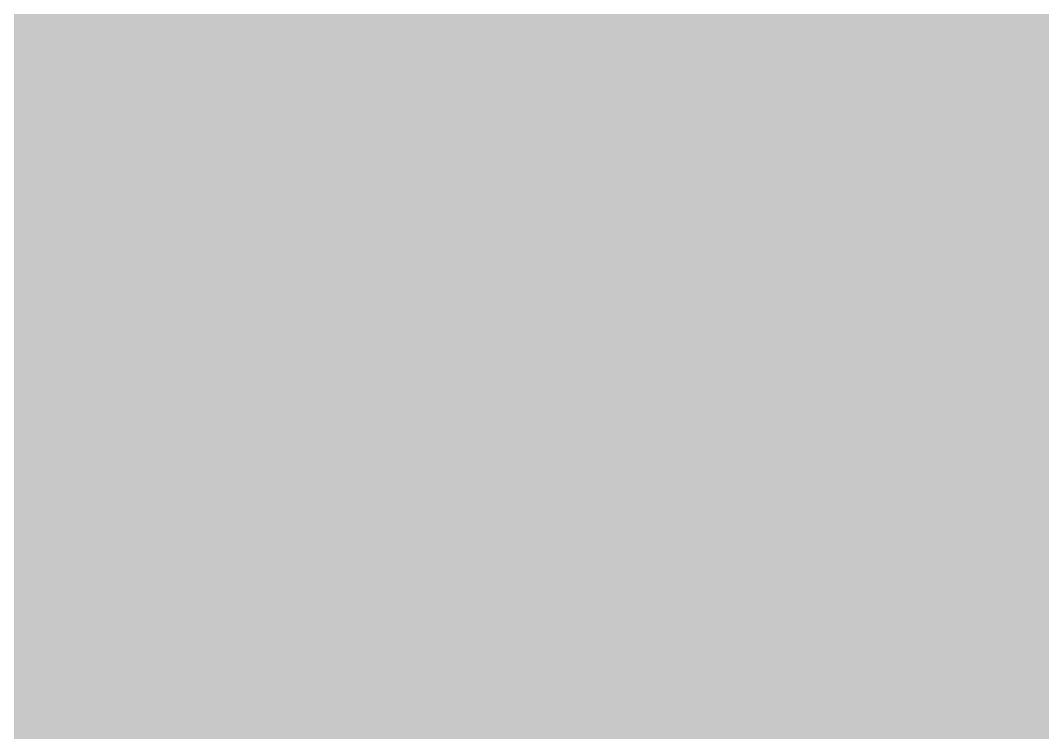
# Model space of a CAD drawing. Header units: millimetres. Extents: x 50 to 612415, y 2 to 4150.
# Drawn here: x 471088.9 to 471140.7, y 2847.7 to 2883.8 of the extents above; entities that cross this region are included whole.
import ezdxf

# ---------------------------------------------------------------- set-up
doc = ezdxf.new("R2010")
doc.units = ezdxf.units.MM
doc.layers.add('HATCH', color=8, linetype='Continuous', lineweight=9)

msp = doc.modelspace()

# ---------------------------------------------------------------- hatches: boundary and pattern name
at = {"layer": 'HATCH', "true_color": 0xccae87}
for points in [[(471142.636, 2915.898), (470646.174, 3102.071), (471365.082, 2664.039)], [(471142.636, 2912.327), (470646.174, 3098.5), (471127.187, 2798.689)], [(471365.082, 2660.468), (470646.174, 3098.5), (471142.636, 2912.327)], [(471142.636, 2907.863), (470646.174, 3094.036), (471127.187, 2794.225)], [(471127.187, 2794.225), (470646.174, 3094.036), (471142.636, 2907.863)], [(471142.636, 2906.078), (470646.174, 3092.251), (471127.187, 2792.439)], [(471127.187, 2792.439), (470646.174, 3092.251), (471142.636, 2906.078)], [(471127.187, 2791.993), (470646.174, 3091.804), (471142.636, 2905.631)], [(471107.876, 2926.269), (470905.569, 2874.266), (471126.225, 2792.463)], [(471355.282, 2833.492), (471107.876, 2926.269), (471128.235, 2790.766)], [(471107.876, 2926.269), (471126.225, 2792.463), (471127.187, 2791.993)], [(471107.876, 2926.269), (471127.187, 2791.993), (471127.872, 2791.414)], [(471107.876, 2926.269), (471127.872, 2791.414), (471128.235, 2790.766)], [(471107.876, 2924.037), (470905.569, 2872.034), (471126.225, 2790.232)], [(471126.225, 2790.232), (470905.569, 2872.034), (471107.876, 2924.037)], [(471355.282, 2831.26), (471107.876, 2924.037), (471128.235, 2788.534)], [(471128.235, 2788.534), (471107.876, 2924.037), (471355.282, 2831.26)], [(471107.876, 2924.037), (471126.225, 2790.232), (471127.187, 2789.761)], [(471127.187, 2789.761), (471126.225, 2790.232), (471107.876, 2924.037)], [(471107.876, 2924.037), (471127.187, 2789.761), (471127.872, 2789.182)], [(471127.872, 2789.182), (471127.187, 2789.761), (471107.876, 2924.037)], [(471107.876, 2924.037), (471127.872, 2789.182), (471128.235, 2788.534)], [(471128.235, 2788.534), (471127.872, 2789.182), (471107.876, 2924.037)], [(471126.225, 2786.661), (470905.569, 2868.463), (471107.876, 2920.466)], [(471128.235, 2784.963), (471107.876, 2920.466), (471355.282, 2827.689)], [(471127.187, 2786.19), (471126.225, 2786.661), (471107.876, 2920.466)], [(471127.872, 2785.611), (471127.187, 2786.19), (471107.876, 2920.466)], [(471128.235, 2784.963), (471127.872, 2785.611), (471107.876, 2920.466)], [(471142.636, 2912.327), (471127.187, 2798.689), (471127.872, 2798.11)], [(471142.636, 2912.327), (471127.872, 2798.11), (471128.235, 2797.462)], [(471142.636, 2912.327), (471128.235, 2797.462), (471128.25, 2796.789)], [(471305.925, 2851.094), (471142.636, 2912.327), (471128.25, 2796.789)], [(471142.636, 2907.863), (471127.187, 2794.225), (471127.872, 2793.646)], [(471127.872, 2793.646), (471127.187, 2794.225), (471142.636, 2907.863)], [(471142.636, 2907.863), (471127.872, 2793.646), (471128.235, 2792.998)], [(471128.235, 2792.998), (471127.872, 2793.646), (471142.636, 2907.863)], [(471142.636, 2907.863), (471128.235, 2792.998), (471128.25, 2792.325)], [(471128.25, 2792.325), (471128.235, 2792.998), (471142.636, 2907.863)], [(471305.925, 2846.63), (471142.636, 2907.863), (471128.25, 2792.325)], [(471128.25, 2792.325), (471142.636, 2907.863), (471305.925, 2846.63)], [(471142.636, 2906.078), (471127.187, 2792.439), (471127.872, 2791.861)], [(471127.872, 2791.861), (471127.187, 2792.439), (471142.636, 2906.078)], [(471142.636, 2906.078), (471127.872, 2791.861), (471128.235, 2791.213)], [(471128.235, 2791.213), (471127.872, 2791.861), (471142.636, 2906.078)], [(471142.636, 2906.078), (471128.235, 2791.213), (471128.25, 2790.54)], [(471128.25, 2790.54), (471128.235, 2791.213), (471142.636, 2906.078)], [(471305.925, 2844.845), (471142.636, 2906.078), (471128.25, 2790.54)], [(471128.25, 2790.54), (471142.636, 2906.078), (471305.925, 2844.845)], [(471127.872, 2791.414), (471127.187, 2791.993), (471142.636, 2905.631)], [(471128.235, 2790.766), (471127.872, 2791.414), (471142.636, 2905.631)], [(471128.25, 2790.094), (471128.235, 2790.766), (471142.636, 2905.631)], [(471128.25, 2790.094), (471142.636, 2905.631), (471305.925, 2844.398)]]:
    msp.add_hatch(color=43, dxfattribs=at).paths.add_polyline_path(points)

doc.saveas('drawing.dxf')
